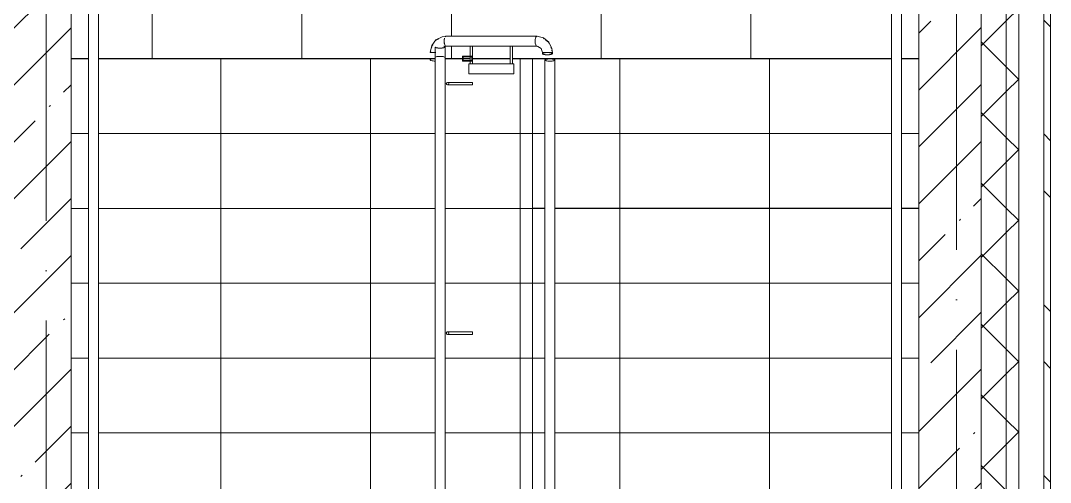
# Model space of a CAD drawing. Header units: millimetres. Extents: x -6467 to 105918, y -7090 to 92481.
# Drawn here: x 97397 to 101527, y 51983 to 53834 of the extents above; entities that cross this region are included whole.
import ezdxf

# ---------------------------------------------------------------- set-up
doc = ezdxf.new("R2010")
doc.units = ezdxf.units.MM
doc.linetypes.add('50_200_ШТРИХ_1Т_ш5_п1_п1_', pattern=[1400, 1000, -200, 0, -200])
for name, color, linetype, lineweight in [('A-WALL', 7, 'Continuous', 5), ('A-WALL-FNSH-1', 7, 'Continuous', 5), ('Ограждение', 7, 'Continuous', 9), ('Ограждение-1', 7, 'Continuous', 20)]:
    doc.layers.add(name, color=color, linetype=linetype, lineweight=lineweight)
for name, color, linetype, lineweight, true_color in [('A-WALL-3', 7, 'Continuous', 5, 0x787878), ('S-STRS-1', 7, 'Continuous', 9, 0xaaaaaa), ('S-STRS-2', 7, 'Continuous', 5, 0xbfbfbf), ('Оси-3', 7, '50_200_ШТРИХ_1Т_ш5_п1_п1_', 9, 0xaaaaaa)]:
    doc.layers.add(name, color=color, linetype=linetype, lineweight=lineweight, true_color=true_color)
pattern_1 = [(45, (0, 0), (-228.0985, 228.0985), []), (45, (228.1, 0), (-228.0985, 228.0985), [403.225, -80.645, 6.706, -73.939])]
pattern_2 = [(45, (0, 0), (-141.42136, 141.42136), []), (135, (0, 0), (-141.42136, -141.42136), [])]
pattern_3 = [(90, (101000, 53681.04), (-600, 4e-14), []), (180, (101000, 53681.04), (7e-14, -600), [])]
pattern_4 = [(270, (97600, 49781.04), (600, 4e-14), []), (0, (97600, 49781.04), (0, 600), [])]

# ---------------------------------------------------------------- blocks, each defined once
blk = doc.blocks.new('О_Кронштейн_Форма Г_Круг_ГОСТ 25901 - О_Кронштейн_Форма Г_Круг_ГОСТ 2590-2006 2-V182-АИ_План этажа Радиаторы_2')
at = {"layer": 'Ограждение'}
for p, q in [((99360, 53726), (99360, 53731)), ((99370, 53729.6), (99370, 53726)), ((99360, 53661), (99360, 53726)), ((99370, 53726), (99370, 53661))]:
    blk.add_line(p, q, dxfattribs=at)
blk = doc.blocks.new('О_Кронштейн_Форма Г_Круг_ГОСТ 25901 - О_Кронштейн_Форма Г_Круг_ГОСТ 2590-2006 2-V183-АИ_План этажа Радиаторы_2')
at = {"layer": 'Ограждение'}
for p, q in [((99200, 53726), (99200, 53731.2)), ((99210, 53729.6), (99210, 53726)), ((99200, 53691), (99200, 53726)), ((99200, 53674), (99200, 53688)), ((99210, 53726), (99210, 53661)), ((99200, 53661), (99200, 53671))]:
    blk.add_line(p, q, dxfattribs=at)
blk = doc.blocks.new('О_Элемент ограждения_Обод_Труба_ГОСТ 1 - О_Элемент ограждения_Обод_Труба_ГОСТ 8645-68 2-V184-АИ_План этажа Радиаторы_2')
at = {"layer": 'Ограждение'}
for p, q in [((-180, 20), (0, 20)), ((-180, -20), (-180, 20)), ((0, 20), (0, -20)), ((0, -20), (-180, -20))]:
    blk.add_line(p, q, dxfattribs=at)
blk = doc.blocks.new('О_Элемент поручня_Маршевый_Труба_ГОСТ 1 - О_Элемент поручня_Маршевый_Труба_ГОСТ 8732-78 2-V185-АИ_План этажа Радиаторы_2')
at = {"layer": 'Ограждение'}
for p, q in [((-371.3, 0), (-6.4, 0)), ((-6.4, -40), (-371.3, -40))]:
    blk.add_line(p, q, dxfattribs=at)
for centre, start_param, end_param in [((-371.3, -20), 2.879793, 3.141593), ((-371.3, -20), 0, 0.224399), ((-371.3, -20), 4.712389, 6.283185), ((-371.3, -20), 3.141593, 3.590392), ((-371.3, -20), 4.039191, 4.712389), ((-6.4, -20), 4.712389, 6.283185), ((-6.4, -20), 3.141593, 3.590392), ((-6.4, -20), 4.039191, 4.185449), ((-6.4, -20), 4.26359, 4.449653), ((-6.4, -20), 4.48799, 4.712389)]:
    blk.add_ellipse(centre, major_axis=(0, 20), ratio=0.322266, start_param=start_param, end_param=end_param, dxfattribs=at)
blk = doc.blocks.new('О_Элемент поручня_Загиб_Труба_ГОСТ 1 - О_Элемент поручня_Загиб_Труба_ГОСТ 8732-78 2-V186-АИ_План этажа Радиаторы_2')
at = {"layer": 'Ограждение'}
for p, q in [((99064.3, 53755.6), (99073.9, 53760.4)), ((99102.6, 53731), (99097.4, 53729)), ((99040, 53706), (99053.5, 53706)), ((99041.5, 53706), (99042, 53708.4)), ((99041.8, 53706), (99041.5, 53706)), ((99053.5, 53706), (99062.5, 53706))]:
    blk.add_line(p, q, dxfattribs=at)
at = {"layer": 'Ограждение', "flags": 128}
for points in [[(99040, 53706), (99046, 53733.9), (99062.9, 53756.3), (99087.3, 53769.1), (99102.6, 53771)], [(99045.7, 53725.3), (99047.5, 53733.6), (99049.9, 53736.8)]]:
    blk.add_lwpolyline(points, dxfattribs=at)
at = {"layer": 'Ограждение'}
blk.add_ellipse((99102.6, 53751), major_axis=(0, 20), ratio=0.322266, start_param=1.570796, end_param=3.141593, dxfattribs=at)
blk = doc.blocks.new('О_Элемент поручня_Загиб_Труба_ГОСТ 1 - О_Элемент поручня_Загиб_Труба_ГОСТ 8732-78 2-V187-АИ_План этажа Радиаторы_2')
at = {"layer": 'Ограждение'}
for p, q in [((99493.9, 53763.3), (99497.3, 53760.5)), ((99523.6, 53727.6), (99525.8, 53723)), ((99490, 53706), (99495, 53706)), ((99491.6, 53706), (99491.5, 53706)), ((99494.7, 53706), (99492.5, 53706)), ((99495, 53706), (99498.9, 53706)), ((99498.9, 53706), (99503.6, 53706)), ((99503.6, 53706), (99529, 53706)), ((99527.6, 53714.7), (99527.9, 53711.7)), ((99529, 53706), (99530, 53706))]:
    blk.add_line(p, q, dxfattribs=at)
at = {"layer": 'Ограждение', "flags": 128}
for points in [[(99467.4, 53771), (99494.2, 53764.8), (99515.8, 53747.3), (99528.2, 53721.9), (99530, 53706)], [(99490, 53706), (99484.9, 53721.9), (99472, 53730.5), (99467.4, 53731)], [(99502.2, 53756.4), (99515, 53745.9), (99517.6, 53740.4)]]:
    blk.add_lwpolyline(points, dxfattribs=at)
at = {"layer": 'Ограждение'}
for start_param, end_param in [(0.523599, 0.737133), (6.021386, 6.283185), (1.570796, 3.141593), (0.833663, 0.987194), (3.141593, 3.403392)]:
    blk.add_ellipse((99467.4, 53751), major_axis=(0, 20), ratio=0.322266, start_param=start_param, end_param=end_param, dxfattribs=at)
blk = doc.blocks.new('О_Элемент поручня_Площадочный_Одноуровневый_ГОСТ 1 - О_Элемент поручня_Площадочный_Одноуровневый_ГОСТ 8732-78 2-V188-АИ_План этажа Радиаторы_2')
at = {"layer": 'Ограждение'}
for p, q in [((4.7, 0), (0, 0)), ((0, 0), (0, -0.7)), ((0, -10), (0, -13.2)), ((0, -37.9), (0, -36)), ((0, -37.9), (0, -36)), ((0, -39.3), (0, -40)), ((0, -40), (4.7, -40))]:
    blk.add_line(p, q, dxfattribs=at)
at = {"layer": 'Ограждение', "flags": 128}
for points in [[(0, -20), (0.1, -15.5), (0.5, -11.3), (1, -7.5), (1.8, -4.4), (2.7, -2), (3.7, -0.5), (4.7, 0)], [(4.7, -40), (3.7, -39.5), (2.7, -38), (1.8, -35.6), (1, -32.5), (0.5, -28.7), (0.1, -24.5), (0, -20)], [(9.1, -20), (9, -15.6), (8.6, -11.4), (8, -7.7), (7.2, -4.8), (6.3, -2.7), (5.2, -1.6), (4.2, -1.6), (3.2, -2.7), (2.2, -4.8), (1.5, -7.7), (0.9, -11.4), (0.5, -15.6), (0.4, -20)], [(0.4, -20), (0.5, -24.4), (0.9, -28.6), (1.5, -32.3), (2.2, -35.2), (3.2, -37.3), (4.2, -38.4), (5.2, -38.4), (6.3, -37.3), (7.2, -35.2), (8, -32.3), (8.6, -28.6), (9, -24.4), (9.1, -20)], [(4.7, 0), (5.8, -0.5), (6.8, -2), (7.7, -4.4), (8.4, -7.5), (9, -11.3), (9.3, -15.5), (9.4, -20)], [(9.4, -20), (9.3, -24.5), (9, -28.7), (8.4, -32.5), (7.7, -35.6), (6.8, -38), (5.8, -39.5), (4.7, -40)]]:
    blk.add_lwpolyline(points, dxfattribs=at)
blk = doc.blocks.new('О_Элемент поручня_Площадочный_Одноуровневый_ГОСТ 1 - О_Элемент поручня_Площадочный_Одноуровневый_ГОСТ 8732-78 2-V189-АИ_План этажа Радиаторы_2')
at = {"layer": 'Ограждение'}
for p, q in [((9.4, 0), (4.7, 0)), ((9.4, -2), (9.4, 0)), ((9.4, -19.6), (9.4, 0)), ((9.4, -1.5), (9.4, -2.1))]:
    blk.add_line(p, q, dxfattribs=at)
at = {"layer": 'Ограждение', "flags": 128}
for points in [[(4.7, 0), (3.7, -0.5), (2.7, -2), (1.8, -4.4), (1, -7.5), (0.5, -11.3), (0.1, -15.5), (0, -19.6)], [(3.2, -2.7), (4.2, -1.6), (5.2, -1.6), (6.3, -2.7)], [(6.8, -2), (5.8, -0.5), (4.7, 0)]]:
    blk.add_lwpolyline(points, dxfattribs=at)
blk = doc.blocks.new('О_Элемент поручня_выступ_Загиб слева_Труба_ГОСТ 8732-78 - О_Элемент поручня_выступ_Загиб слева_Труба_ГОСТ 8732-78-V222-АИ_План этажа Радиаторы_2')
at = {"layer": 'Ограждение'}
for p, q in [((-4262.5, 0), (-4304.7, 0)), ((-4304.7, -40), (-4262.5, -40))]:
    blk.add_line(p, q, dxfattribs=at)
at = {"layer": 'Ограждение', "flags": 128}
for points in [[(-4307.7, -4.4), (-4306.8, -2), (-4305.8, -0.5), (-4304.7, 0)], [(-4303.2, -2.7), (-4304.2, -1.6), (-4305.2, -1.6), (-4306.3, -2.7), (-4307.2, -4.8)], [(-4304.7, 0), (-4303.7, -0.5), (-4302.7, -2), (-4301.8, -4.4), (-4301, -7.5), (-4300.5, -11.3), (-4300.1, -15.5), (-4300, -20)], [(-4304.2, -38.4), (-4303.2, -37.3), (-4303.1, -37.1)], [(-4300, -20), (-4300.1, -24.5), (-4300.5, -28.7), (-4301, -32.5), (-4301.8, -35.6), (-4302.7, -38), (-4303.7, -39.5)], [(-4300.4, -20), (-4300.5, -15.6), (-4300.9, -11.4), (-4301.5, -7.7), (-4302.2, -4.8)], [(-4302.2, -35.2), (-4301.5, -32.3), (-4300.9, -28.6), (-4300.5, -24.4), (-4300.4, -20)]]:
    blk.add_lwpolyline(points, dxfattribs=at)
blk = doc.blocks.new('О_Элемент поручня_Маршевый_Труба_ГОСТ 8732-78 - О_Элемент поручня_Маршевый_Труба_ГОСТ 8732-78-V191-АИ_План этажа Радиаторы_2')
at = {"layer": 'Ограждение'}
for p, q in [((-13.2, 40), (-3902.6, 40)), ((-3902.6, 0), (-13.2, 0))]:
    blk.add_line(p, q, dxfattribs=at)
at = {"layer": 'Ограждение', "flags": 128}
for points in [[(-3907.3, 20), (-3907.2, 24.5), (-3906.9, 28.7), (-3906.3, 32.5), (-3905.6, 35.6), (-3904.7, 38), (-3903.7, 39.5), (-3902.6, 40)], [(-3902.6, 0), (-3903.7, 0.5), (-3904.7, 2), (-3905.6, 4.4), (-3906.3, 7.5), (-3906.9, 11.3), (-3907.2, 15.5), (-3907.3, 20)], [(-3901.1, 37.3), (-3902.1, 38.4), (-3903.1, 38.4), (-3904.2, 37.3), (-3905.1, 35.2), (-3905.9, 32.3), (-3906.5, 28.6), (-3906.9, 24.4), (-3907, 20)], [(-3907, 20), (-3906.9, 15.6), (-3906.5, 11.4), (-3905.9, 7.7), (-3905.1, 4.8), (-3904.2, 2.7), (-3903.1, 1.6), (-3902.1, 1.6), (-3901.1, 2.7)], [(-3902.6, 40), (-3901.6, 39.5), (-3900.6, 38), (-3899.7, 35.6), (-3898.9, 32.5), (-3898.4, 28.7), (-3898, 24.5), (-3897.9, 20)], [(-3897.9, 20), (-3898, 15.5), (-3898.4, 11.3), (-3898.9, 7.5), (-3899.7, 4.4), (-3900.6, 2), (-3901.6, 0.5), (-3902.6, 0)], [(-3898.2, 20), (-3898.4, 24.4), (-3898.7, 28.6), (-3899.3, 32.3), (-3900.1, 35.2)], [(-3900.1, 4.8), (-3899.3, 7.7), (-3898.7, 11.4), (-3898.4, 15.6), (-3898.2, 20)], [(-8.4, 20), (-8.6, 24.5), (-8.9, 28.7), (-9.5, 32.5), (-10.2, 35.6), (-11.1, 38), (-12.1, 39.5), (-13.2, 40)], [(-13.2, 0), (-12.1, 0.5), (-11.1, 2), (-10.2, 4.4), (-9.5, 7.5), (-8.9, 11.3), (-8.6, 15.5), (-8.4, 20)]]:
    blk.add_lwpolyline(points, dxfattribs=at)
blk = doc.blocks.new('О_Элемент ограждения_Обод_Труба_ГОСТ 8645-68 - О_Элемент ограждения_Обод_Труба_ГОСТ 8645-68-26169631-АИ_План этажа Радиаторы_2')
at = {"layer": 'Ограждение-1'}
for p, q in [((0, 20), (-20, 20)), ((-20, 20), (-20, -20)), ((-17, 17), (-3, 17)), ((-17, -17), (-17, 17)), ((-3, 17), (-3, -17)), ((0, -20), (0, 20)), ((-20, -20), (0, -20)), ((-3, -17), (-17, -17))]:
    blk.add_line(p, q, dxfattribs=at)
blk = doc.blocks.new('О_Кронштейн_Форма Г_Круг_ГОСТ 2590-2006 - О_Кронштейн_Форма Г_Круг_ГОСТ 2590-2006-18969516-АИ_План этажа Радиаторы_2')
at = {"layer": 'Ограждение'}
for p, q in [((21685.8, 45871), (21685.8, 45946)), ((21695.8, 45946), (21695.8, 45871)), ((21685.8, 45871), (21690.8, 45871)), ((21690.8, 45871), (21695.8, 45871))]:
    blk.add_line(p, q, dxfattribs=at)
at = {"layer": 'Ограждение', "flags": 128}
for points in [[(21685.8, 45946), (21685.8, 45962.4), (21685.8, 45970.8), (21685.8, 45971)], [(21695.8, 45971), (21695.8, 45964.9), (21695.8, 45949.6), (21695.8, 45946)]]:
    blk.add_lwpolyline(points, dxfattribs=at)
at = {"layer": 'Ограждение'}
for start, end in [(90, 270), (270, 90)]:
    blk.add_arc((21690.8, 45971), 5, start, end, dxfattribs=at)
blk = doc.blocks.new('О_Элемент поручня_Маршевый_Труба_ГОСТ 8732-78 - О_Элемент поручня_Маршевый_Труба_ГОСТ 8732-78-V224-АИ_План этажа Радиаторы_2')
at = {"layer": 'Ограждение'}
for p, q in [((-3017.9, 40), (-3902.6, 40)), ((-3899.9, 34.4), (-3900.1, 35.2)), ((-3900.1, 4.8), (-3899.9, 5.6)), ((-13.2, 40), (-1798.7, 40)), ((-3902.6, 0), (-3017.9, 0)), ((-1780, 0), (-13.2, 0))]:
    blk.add_line(p, q, dxfattribs=at)
at = {"layer": 'Ограждение', "flags": 128}
for points in [[(-3907.3, 20), (-3907.2, 24.5), (-3906.9, 28.7), (-3906.3, 32.5), (-3905.6, 35.6), (-3904.7, 38), (-3903.7, 39.5), (-3902.6, 40)], [(-3902.6, 0), (-3903.7, 0.5), (-3904.7, 2), (-3905.6, 4.4), (-3906.3, 7.5), (-3906.9, 11.3), (-3907.2, 15.5), (-3907.3, 20)], [(-3901, 37.1), (-3901.1, 37.3), (-3902.1, 38.4), (-3903.1, 38.4), (-3904.2, 37.3), (-3905.1, 35.2), (-3905.9, 32.3), (-3906.5, 28.6), (-3906.9, 24.4), (-3907, 20)], [(-3907, 20), (-3906.9, 15.6), (-3906.5, 11.4), (-3905.9, 7.7), (-3905.1, 4.8), (-3904.2, 2.7), (-3903.1, 1.6), (-3902.1, 1.6), (-3901.1, 2.7)], [(-3902.6, 40), (-3901.6, 39.5), (-3900.6, 38), (-3899.7, 35.6), (-3898.9, 32.5), (-3898.4, 28.7), (-3898, 24.5), (-3897.9, 20)], [(-3897.9, 20), (-3898, 15.5), (-3898.4, 11.3), (-3898.9, 7.5), (-3899.7, 4.4), (-3900.6, 2), (-3901.6, 0.5), (-3902.6, 0)], [(-3898.2, 20), (-3898.4, 24.4), (-3898.7, 28.6), (-3899.3, 32.3)], [(-3899.3, 7.7), (-3898.7, 11.4), (-3898.4, 15.6), (-3898.2, 20)], [(-8.4, 20), (-8.6, 24.5), (-8.9, 28.7), (-9.5, 32.5), (-10.2, 35.6), (-11.1, 38), (-12.1, 39.5), (-13.2, 40)], [(-13.2, 0), (-12.1, 0.5), (-11.1, 2), (-10.2, 4.4), (-9.5, 7.5), (-8.9, 11.3), (-8.6, 15.5), (-8.4, 20)]]:
    blk.add_lwpolyline(points, dxfattribs=at)
blk = doc.blocks.new('О_Кронштейн_Форма Г_Круг_ГОСТ 2590-2006 - О_Кронштейн_Форма Г_Круг_ГОСТ 2590-2006-V142-АИ_План этажа Радиаторы_2')
at = {"layer": 'Ограждение'}
for p, q in [((17905.8, 45871), (17905.8, 45946)), ((17915.8, 45946), (17915.8, 45871)), ((17905.8, 45871), (17906, 45871)), ((17915.6, 45871), (17915.8, 45871))]:
    blk.add_line(p, q, dxfattribs=at)
at = {"layer": 'Ограждение', "flags": 128}
for points in [[(17905.8, 45946), (17905.8, 45962.4), (17905.8, 45970.8), (17905.8, 45971)], [(17915.8, 45971), (17915.8, 45964.9), (17915.8, 45949.6), (17915.8, 45946)]]:
    blk.add_lwpolyline(points, dxfattribs=at)
at = {"layer": 'Ограждение'}
for start, end in [(150, 195), (225, 240), (285, 45)]:
    blk.add_arc((17910.8, 45971), 5, start, end, dxfattribs=at)
blk = doc.blocks.new('О_Элемент поручня_Пристенный_Двухуровневый_Труба_ГОСТ 87321 - О_Элемент поручня_Пристенный_Двухуровневый_Труба_ГОСТ 8732-78 2-20512541-АИ_План этажа Радиаторы_2')
at = {"layer": 'Ограждение'}
for p, q in [((280, 40), (-4640, 40)), ((-4640, 0), (280, 0))]:
    blk.add_line(p, q, dxfattribs=at)
for centre, start, end in [((-4640, 20), 90, 270), ((280, 20), 270, 90)]:
    blk.add_arc(centre, 20, start, end, dxfattribs=at)
blk = doc.blocks.new('О_Элемент поручня_Пристенный_Двухуровневый_Труба_ГОСТ 87321 - О_Элемент поручня_Пристенный_Двухуровневый_Труба_ГОСТ 8732-78 2-V351-АИ_План этажа Радиаторы_2')
at = {"layer": 'Ограждение'}
for p, q in [((280, 40), (-4480, 40)), ((-4480, 0), (280, 0))]:
    blk.add_line(p, q, dxfattribs=at)
for centre, start, end in [((-4480, 20), 90, 270), ((280, 20), 270, 90)]:
    blk.add_arc(centre, 20, start, end, dxfattribs=at)

msp = doc.modelspace()

# ---------------------------------------------------------------- hatches: boundary and pattern name
at = {"layer": 'A-WALL'}
h = msp.add_hatch(dxfattribs=at)
h.set_pattern_fill('FP_125', color=256, style=0, pattern_type=2)
h.set_pattern_definition(pattern_2)
h.paths.add_polyline_path([(101400, 47071), (101400, 47571), (101350, 47571), (101350, 47071)])
h.paths.add_polyline_path([(101400, 48421), (101400, 55971), (101350, 55971), (101350, 48421)])
h.paths.add_polyline_path([(101400, 69621), (101400, 70921), (101350, 70921), (101350, 69621)])
h.paths.add_polyline_path([(101400, 72621), (101400, 73921), (101350, 73921), (101350, 72621)])
h.paths.add_polyline_path([(101350, 75621), (101400, 75621), (101400, 76921), (101350, 76921), (101350, 75712.5)])
h.paths.add_polyline_path([(101400, 78621), (101400, 79821), (101350, 79821), (101350, 78621)])
h.paths.add_polyline_path([(101400, 81521), (101400, 85780.7), (101350, 85780.7), (101350, 81521)])
h = msp.add_hatch(dxfattribs=at)
h.set_pattern_fill('FP_125', color=256, style=0, pattern_type=2)
h.set_pattern_definition(pattern_2)
h.paths.add_polyline_path([(101350, 47071), (101350, 47571), (101250, 47571), (101250, 47071)])
h.paths.add_polyline_path([(101350, 48421), (101350, 55971), (101250, 55971), (101250, 48421)])
h.paths.add_polyline_path([(101350, 69621), (101350, 70921), (101250, 70921), (101250, 69621)])
h.paths.add_polyline_path([(101350, 72621), (101350, 73921), (101250, 73921), (101250, 72621)])
h.paths.add_polyline_path([(101350, 75621), (101350, 76921), (101250, 76921), (101250, 75621)])
h.paths.add_polyline_path([(101250, 78621), (101350, 78621), (101350, 79821), (101250, 79821), (101250, 79081)])
h.paths.add_polyline_path([(101250, 81521), (101350, 81521), (101350, 85680.7), (101250, 85680.7), (101250, 81530.7)])
h = msp.add_hatch(dxfattribs=at)
h.set_pattern_fill('FP_1', color=256, style=0, pattern_type=2)
h.set_pattern_definition(pattern_1)
h.paths.add_polyline_path([(97600, 47081), (97600, 47296), (97350, 47296), (97350, 47081)])
h.paths.add_polyline_path([(97600, 48946), (97600, 55181), (97350, 55181), (97350, 48946), (97505.3, 48946)])
h = msp.add_hatch(dxfattribs=at)
h.set_pattern_fill('FP_1', color=256, style=0, pattern_type=2)
h.set_pattern_definition(pattern_1)
h.paths.add_polyline_path([(101250, 46831), (101250, 47521), (101000, 47521), (101000, 46831)])
h.paths.add_polyline_path([(101250, 48521), (101250, 55181), (101000, 55181), (101000, 48521)])
at = {"layer": 'A-WALL-3'}
h = msp.add_hatch(dxfattribs=at)
h.set_pattern_fill('FP_124', color=256, style=0, pattern_type=2)
h.set_pattern_definition([(135, (0, 0), (-342.1478, -342.1478), []), (135, (228.1, 0), (-342.1478, -342.1478), [])])
h.paths.add_polyline_path([(101527, 47071), (101527, 47571), (101500, 47571), (101500, 47071)])
h.paths.add_polyline_path([(101527, 48421), (101527, 55971), (101500, 55971), (101500, 48421)])
h.paths.add_polyline_path([(101500, 69621), (101527, 69621), (101527, 70921), (101500, 70921), (101500, 70081)])
h.paths.add_polyline_path([(101500, 72621), (101527, 72621), (101527, 73921), (101500, 73921), (101500, 72896.7)])
h.paths.add_polyline_path([(101527, 75621), (101527, 76921), (101500, 76921), (101500, 75621)])
h.paths.add_polyline_path([(101527, 78621), (101527, 79821), (101500, 79821), (101500, 78621)])
h.paths.add_polyline_path([(101500, 81521), (101527, 81521), (101527, 85930.7), (101500, 85930.7), (101500, 81695.9)])
at = {"layer": 'S-STRS-2'}
h = msp.add_hatch(dxfattribs=at)
h.set_pattern_fill('FP_144', color=256, style=0, pattern_type=2)
h.set_pattern_definition([(270, (98525, 53681.04), (600, 4e-14), []), (0, (98525, 53681.04), (0, 600), [])])
h.paths.add_polyline_path([(97600, 53681), (97670, 53681), (97670.7, 54043.7), (97680, 54055.9), (97695.2, 54057.9), (97704.1, 54052.7), (97710, 54038.5), (97710, 53681), (99059.6, 53681), (99057.9, 53706), (99041.5, 53706), (99047, 53734.4), (99056.5, 53748), (99062.5, 53753.4), (99096.9, 53769.8), (99108.5, 53771), (99475.1, 53768.9), (99491.6, 53764.2), (99510.9, 53749.3), (99525, 53724), (99529, 53706), (99523.1, 53706), (99523.1, 53698.3), (99510, 53697), (99495, 53699.4), (99494.7, 53706), (99492.5, 53706), (99486.5, 53722.1), (99473, 53733.7), (99472.6, 53731.5), (99465.8, 53731), (99097.6, 53728.9), (99099.6, 53728), (99099.6, 53681), (99169.6, 53681), (99169.6, 53691), (99200.2, 53691), (99201.5, 53726), (99209.8, 53726), (99209.8, 53681), (99360.2, 53681), (99361.5, 53726), (99369.8, 53726), (99369.8, 53681), (100890, 53681), (100890.7, 54366.3), (100900, 54378.4), (100917.8, 54378.4), (100927.3, 54371.1), (100930, 54361.1), (100930, 53681), (101000, 53681), (101000, 54921), (100750, 54921), (100750, 55181), (97600, 55181), (97600, 53860.2)])
h.paths.add_polyline_path([(99200.2, 53681), (99200.2, 53688), (99172.6, 53688), (99172.6, 53681), (99199.6, 53681)])
h.paths.add_polyline_path([(99530, 53706), (99528.2, 53721.6), (99529, 53714.7)])
h.paths.add_polyline_path([(100827.3, 54981), (101000, 54981), (101000, 55181), (100810, 55181), (100810, 54981)])
h = msp.add_hatch(dxfattribs=at)
h.set_pattern_fill('FP_143', color=256, style=0, pattern_type=2)
h.set_pattern_definition(pattern_4)
h.paths.add_polyline_path([(98751.1, 53381), (99059.6, 53381), (99059.6, 53671.6), (99044.3, 53673.4), (99044.3, 53681), (97710, 53681), (97710, 53381), (98335.8, 53381)])
h.paths.add_polyline_path([(99450, 53381), (99450, 53681), (99369.8, 53681), (99369.8, 53661), (99375, 53661), (99373.9, 53621), (99195, 53621), (99195, 53661), (99200.2, 53661), (99200.2, 53671), (99169.6, 53671), (99169.6, 53681), (99099.6, 53681), (99099.6, 53381), (99166.3, 53381)])
h.paths.add_polyline_path([(97600, 53381), (97670, 53381), (97670, 53681), (97600, 53681)])
h.paths.add_polyline_path([(99119.3, 53576.1), (99123.3, 53585.4), (99125.5, 53583.5), (99125.5, 53577.1), (99119.7, 53576.1)])
h.paths.add_polyline_path([(99195, 53576.2), (99134.6, 53577.5), (99134.6, 53585.9), (99209.6, 53584.6), (99209.6, 53576.2)])
h.paths.add_polyline_path([(99110.9, 53576.2), (99104.6, 53581), (99106.8, 53584.3), (99113.6, 53579.7), (99111.1, 53576.5)])
h.paths.add_polyline_path([(99209.8, 53661), (99360.2, 53661), (99360.2, 53681), (99209.8, 53681), (99209.8, 53669.7)])
h.paths.add_polyline_path([(99195, 53674), (99200.2, 53674), (99199.6, 53681), (99172.6, 53681), (99172.6, 53674), (99186.6, 53674)])
h = msp.add_hatch(dxfattribs=at)
h.set_pattern_fill('FP_145', color=256, style=0, pattern_type=2)
h.set_pattern_definition(pattern_3)
h.paths.add_polyline_path([(99450, 53381), (99500, 53381), (99502, 53676.6), (99507.7, 53679), (99524.5, 53680), (99538, 53676.6), (99540, 53671.5), (99540, 53381), (100890, 53381), (100890, 53681), (99450, 53679.6), (99450, 53538.7)])
h.paths.add_polyline_path([(100930, 53381), (101000, 53381), (101000, 53681), (100930, 53681)])
h = msp.add_hatch(dxfattribs=at)
h.set_pattern_fill('FP_143', color=256, style=0, pattern_type=2)
h.set_pattern_definition(pattern_4)
h.paths.add_polyline_path([(97600, 53081), (97670, 53081), (97670, 53381), (97600, 53381), (97600, 53186.7)])
h.paths.add_polyline_path([(99166.3, 53081), (99450, 53081), (99450, 53381), (99099.6, 53381), (99099.6, 53081)])
h.paths.add_polyline_path([(97710, 53081), (99059.6, 53081), (99059.6, 53381), (97710, 53381), (97710, 53186.7)])
h = msp.add_hatch(dxfattribs=at)
h.set_pattern_fill('FP_145', color=256, style=0, pattern_type=2)
h.set_pattern_definition(pattern_3)
h.paths.add_polyline_path([(99450, 53081), (99500, 53081), (99500, 53381), (99450, 53381), (99450, 53186.7)])
h.paths.add_polyline_path([(100930, 53081), (101000, 53081), (101000, 53381), (100930, 53381), (100930, 53186.7)])
h.paths.add_polyline_path([(100890, 53081), (100890, 53381), (99540, 53381), (99540, 53081), (100827.3, 53081)])
h = msp.add_hatch(dxfattribs=at)
h.set_pattern_fill('FP_143', color=256, style=0, pattern_type=2)
h.set_pattern_definition(pattern_4)
h.paths.add_polyline_path([(97670, 52781), (97670, 53081), (97600, 53081), (97600, 52781)])
h.paths.add_polyline_path([(97710, 52781), (99059.6, 52781), (99059.6, 53081), (97710, 53081)])
h.paths.add_polyline_path([(99166.3, 52781), (99450, 52781), (99450, 53081), (99099.6, 53081), (99099.6, 52781)])
h = msp.add_hatch(dxfattribs=at)
h.set_pattern_fill('FP_145', color=256, style=0, pattern_type=2)
h.set_pattern_definition(pattern_3)
h.paths.add_polyline_path([(99450, 52781), (99500, 52781), (99500, 53081), (99450, 53081), (99450, 52834.7)])
h.paths.add_polyline_path([(99540, 52781), (100890, 52781), (100890, 53081), (99540, 53081), (99540, 52834.7)])
h.paths.add_polyline_path([(100930, 52781), (101000, 52781), (101000, 53081), (100930, 53081)])
h = msp.add_hatch(dxfattribs=at)
h.set_pattern_fill('FP_143', color=256, style=0, pattern_type=2)
h.set_pattern_definition(pattern_4)
h.paths.add_polyline_path([(99450, 52481), (99450, 52781), (99099.6, 52781), (99099.6, 52481), (99166.3, 52481)])
h.paths.add_polyline_path([(97600, 52481), (97670, 52481), (97670, 52781), (97600, 52781)])
h.paths.add_polyline_path([(98968.2, 52481), (99059.6, 52482.8), (99059.6, 52781), (97710, 52781), (97710, 52481), (98952.8, 52481)])
h.paths.add_polyline_path([(99119.3, 52576.1), (99123.3, 52585.4), (99125.5, 52583.5), (99125.5, 52577.1), (99119.7, 52576.1)])
h.paths.add_polyline_path([(99134.6, 52576.2), (99134.6, 52585.9), (99209.6, 52584.6), (99209.6, 52576.2), (99166.3, 52576.2)])
h.paths.add_polyline_path([(99110.9, 52576.2), (99104.6, 52581), (99106.8, 52584.3), (99113.6, 52579.7), (99111.1, 52576.5)])
h = msp.add_hatch(dxfattribs=at)
h.set_pattern_fill('FP_145', color=256, style=0, pattern_type=2)
h.set_pattern_definition(pattern_3)
h.paths.add_polyline_path([(99450, 52481), (99500, 52482.8), (99500, 52781), (99450, 52781), (99450, 52482.8)])
h.paths.add_polyline_path([(99540, 52481), (100890, 52481), (100890, 52781), (99540, 52781), (99540, 52482.8)])
h.paths.add_polyline_path([(100930, 52481), (101000, 52481), (101000, 52781), (100930, 52781)])
h = msp.add_hatch(dxfattribs=at)
h.set_pattern_fill('FP_143', color=256, style=0, pattern_type=2)
h.set_pattern_definition(pattern_4)
h.paths.add_polyline_path([(97670, 52181), (97670, 52481), (97600, 52481), (97600, 52181)])
h.paths.add_polyline_path([(97710, 52181), (99059.6, 52181), (99059.6, 52481), (97710, 52481)])
h.paths.add_polyline_path([(99099.6, 52181), (99450, 52181), (99450, 52481), (99099.6, 52481)])
h = msp.add_hatch(dxfattribs=at)
h.set_pattern_fill('FP_145', color=256, style=0, pattern_type=2)
h.set_pattern_definition(pattern_3)
h.paths.add_polyline_path([(100827.3, 52181), (100890, 52181), (100890, 52481), (99540, 52481), (99540, 52181), (99996.8, 52181)])
h.paths.add_polyline_path([(101000, 52181), (101000, 52481), (100930, 52481), (100930, 52181)])
h.paths.add_polyline_path([(99450, 52181), (99500, 52181), (99500, 52481), (99450, 52481)])
h = msp.add_hatch(dxfattribs=at)
h.set_pattern_fill('FP_143', color=256, style=0, pattern_type=2)
h.set_pattern_definition(pattern_4)
h.paths.add_polyline_path([(99150, 51881), (99450, 51881), (99450, 52181), (99099.6, 52181), (99099.6, 51918.9), (99150, 51942.4)])
h.paths.add_polyline_path([(98751.1, 51881), (99018.4, 51881), (99059.6, 51900.3), (99059.6, 52181), (97710, 52181), (97710, 51881), (98335.8, 51881)])
h.paths.add_polyline_path([(97600, 51881), (97670, 51881), (97670, 52181), (97600, 52181)])
h = msp.add_hatch(dxfattribs=at)
h.set_pattern_fill('FP_145', color=256, style=0, pattern_type=2)
h.set_pattern_definition(pattern_3)
h.paths.add_polyline_path([(99450, 51881), (99500, 51881), (99500, 52181), (99450, 52181), (99450, 52130.8)])
h.paths.add_polyline_path([(99540, 51881), (100890, 51881), (100890, 52181), (99540, 52181), (99540, 52130.8)])
h.paths.add_polyline_path([(100930, 51881), (101000, 51881), (101000, 52181), (100930, 52181)])

# ---------------------------------------------------------------- linework, layer by layer
at = {"layer": 'A-WALL'}
for p, q in [((101350, 48421), (101350, 55971)), ((101400, 48421), (101400, 55971)), ((101500, 48421), (101500, 55971)), ((97600, 48951), (97600, 55181)), ((101000, 55181), (101000, 48521)), ((101250, 48521), (101250, 55181))]:
    msp.add_line(p, q, dxfattribs=at)
at = {"layer": 'A-WALL-FNSH-1'}
for p, q in [((101527, 48421), (101527, 55971)), ((101250, 55181), (101250, 48421))]:
    msp.add_line(p, q, dxfattribs=at)
at = {"layer": 'S-STRS-1'}
for p, q in [((97600, 53681), (97670, 53681)), ((97600, 53681), (97670, 53681)), ((97710, 53681), (99042.6, 53681)), ((97710, 53681), (99042.6, 53681)), ((99099.6, 53681), (99169.6, 53681)), ((99099.6, 53681), (99169.6, 53681)), ((99172.6, 53681), (99200.9, 53681)), ((99172.6, 53681), (99200.9, 53681)), ((99209.6, 53681), (99360.9, 53681)), ((99209.6, 53681), (99360.9, 53681)), ((99369.3, 53681), (99450, 53681)), ((99369.3, 53681), (99450, 53681)), ((100890, 53681), (99450, 53681)), ((99450, 53681), (99450, 53381)), ((100890, 53681), (99450, 53681)), ((101000, 53681), (100930, 53681)), ((101000, 53681), (100930, 53681)), ((97600, 53381), (97670, 53381)), ((97600, 53381), (97670, 53381)), ((97710, 53381), (99060.1, 53381)), ((97710, 53381), (99060.1, 53381)), ((99099.1, 53381), (99450, 53381)), ((99099.1, 53381), (99450, 53381)), ((99450, 53381), (99450, 53081)), ((99500.6, 53381), (99450, 53381)), ((99500.6, 53381), (99450, 53381)), ((100890, 53381), (99539.4, 53381)), ((100890, 53381), (99539.4, 53381)), ((101000, 53381), (100930, 53381)), ((101000, 53381), (100930, 53381)), ((97600, 53081), (97670, 53081)), ((97600, 53081), (97670, 53081)), ((97710, 53081), (99060.1, 53081)), ((97710, 53081), (99060.1, 53081)), ((99099.1, 53081), (99450, 53081)), ((99099.1, 53081), (99450, 53081)), ((99450, 53081), (99450, 52781)), ((99500.7, 53081), (99450, 53081)), ((99500.7, 53081), (99450, 53081)), ((100890, 53081), (99539.3, 53081)), ((100890, 53081), (99539.3, 53081)), ((101000, 53081), (100930, 53081)), ((101000, 53081), (100930, 53081)), ((97600, 52781), (97670, 52781)), ((97600, 52781), (97670, 52781)), ((97710, 52781), (99060.1, 52781)), ((97710, 52781), (99060.1, 52781)), ((99099.1, 52781), (99450, 52781)), ((99099.1, 52781), (99450, 52781)), ((99450, 52781), (99450, 52481)), ((99500.8, 52781), (99450, 52781)), ((99500.8, 52781), (99450, 52781)), ((100890, 52781), (99539.2, 52781)), ((100890, 52781), (99539.2, 52781)), ((101000, 52781), (100930, 52781)), ((101000, 52781), (100930, 52781)), ((97600, 52481), (97670, 52481)), ((97600, 52481), (97670, 52481)), ((97710, 52481), (99060.1, 52481)), ((97710, 52481), (99060.1, 52481)), ((99099.1, 52481), (99450, 52481)), ((99099.1, 52481), (99450, 52481)), ((99450, 52481), (99450, 52181)), ((99501, 52481), (99450, 52481)), ((99501, 52481), (99450, 52481)), ((100890, 52481), (99539, 52481)), ((100890, 52481), (99539, 52481)), ((101000, 52481), (100930, 52481)), ((101000, 52481), (100930, 52481)), ((97600, 52181), (97670, 52181)), ((97600, 52181), (97670, 52181)), ((97710, 52181), (99060.1, 52181)), ((97710, 52181), (99060.1, 52181)), ((99099.1, 52181), (99450, 52181)), ((99099.1, 52181), (99450, 52181)), ((99450, 52181), (99450, 51881)), ((99500.5, 52181), (99450, 52181)), ((99500.5, 52181), (99450, 52181)), ((100890, 52181), (99539.5, 52181)), ((100890, 52181), (99539.5, 52181)), ((101000, 52181), (100930, 52181)), ((101000, 52181), (100930, 52181))]:
    msp.add_line(p, q, dxfattribs=at)
at = {"layer": 'Оси-3'}
for p, q in [((97500, 47431), (97500, 91281)), ((101150, -5889.7), (101150, 91281))]:
    msp.add_line(p, q, dxfattribs=at)

# ---------------------------------------------------------------- block references
at = {"layer": 'Ограждение'}
for name, p, rotation in [('О_Элемент поручня_Пристенный_Двухуровневый_Труба_ГОСТ 87321 - О_Элемент поручня_Пристенный_Двухуровневый_Труба_ГОСТ 8732-78 2-20512541-АИ_План этажа Радиаторы_2', (100930, 54081.1), 89.99999999999987), ('О_Элемент поручня_Пристенный_Двухуровневый_Труба_ГОСТ 87321 - О_Элемент поручня_Пристенный_Двухуровневый_Труба_ГОСТ 8732-78 2-V351-АИ_План этажа Радиаторы_2', (97670, 49501.4), 269.9999999999999), ('О_Элемент поручня_Маршевый_Труба_ГОСТ 1 - О_Элемент поручня_Маршевый_Труба_ГОСТ 8732-78 2-V185-АИ_План этажа Радиаторы_2', (99096.1, 53731), 180), ('О_Элемент поручня_выступ_Загиб слева_Труба_ГОСТ 8732-78 - О_Элемент поручня_выступ_Загиб слева_Труба_ГОСТ 8732-78-V222-АИ_План этажа Радиаторы_2', (99099.6, 49423.3), 269.9999999999998), ('О_Элемент поручня_Маршевый_Труба_ГОСТ 8732-78 - О_Элемент поручня_Маршевый_Труба_ГОСТ 8732-78-V224-АИ_План этажа Радиаторы_2', (99099.6, 53698.9), 89.99999999999925), ('О_Элемент ограждения_Обод_Труба_ГОСТ 8645-68 - О_Элемент ограждения_Обод_Труба_ГОСТ 8645-68-26169631-АИ_План этажа Радиаторы_2', (99189.6, 53691), 89.99999999999925), ('О_Элемент поручня_Площадочный_Одноуровневый_ГОСТ 1 - О_Элемент поручня_Площадочный_Одноуровневый_ГОСТ 8732-78 2-V188-АИ_План этажа Радиаторы_2', (99530, 53706), 270.0000000000003), ('О_Элемент поручня_Площадочный_Одноуровневый_ГОСТ 1 - О_Элемент поручня_Площадочный_Одноуровневый_ГОСТ 8732-78 2-V189-АИ_План этажа Радиаторы_2', (99040, 53671.6), 90.0000000000005), ('О_Элемент ограждения_Обод_Труба_ГОСТ 1 - О_Элемент ограждения_Обод_Труба_ГОСТ 8645-68 2-V184-АИ_План этажа Радиаторы_2', (99195, 53641), 180), ('О_Элемент поручня_Маршевый_Труба_ГОСТ 8732-78 - О_Элемент поручня_Маршевый_Труба_ГОСТ 8732-78-V191-АИ_План этажа Радиаторы_2', (99500, 49773.2), 269.9999999999994), ('О_Кронштейн_Форма Г_Круг_ГОСТ 2590-2006 - О_Кронштейн_Форма Г_Круг_ГОСТ 2590-2006-18969516-АИ_План этажа Радиаторы_2', (145080.6, 31890.3), 89.99999999999962), ('О_Кронштейн_Форма Г_Круг_ГОСТ 2590-2006 - О_Кронштейн_Форма Г_Круг_ГОСТ 2590-2006-18969516-АИ_План этажа Радиаторы_2', (145080.6, 30890.3), 89.99999999999962), ('О_Кронштейн_Форма Г_Круг_ГОСТ 2590-2006 - О_Кронштейн_Форма Г_Круг_ГОСТ 2590-2006-V142-АИ_План этажа Радиаторы_2', (145080.6, 34670.3), 89.99999999999962)]:
    msp.add_blockref(name, p, dxfattribs=dict(at, rotation=rotation))
for name in ['О_Элемент поручня_Загиб_Труба_ГОСТ 1 - О_Элемент поручня_Загиб_Труба_ГОСТ 8732-78 2-V186-АИ_План этажа Радиаторы_2', 'О_Элемент поручня_Загиб_Труба_ГОСТ 1 - О_Элемент поручня_Загиб_Труба_ГОСТ 8732-78 2-V187-АИ_План этажа Радиаторы_2', 'О_Кронштейн_Форма Г_Круг_ГОСТ 25901 - О_Кронштейн_Форма Г_Круг_ГОСТ 2590-2006 2-V183-АИ_План этажа Радиаторы_2', 'О_Кронштейн_Форма Г_Круг_ГОСТ 25901 - О_Кронштейн_Форма Г_Круг_ГОСТ 2590-2006 2-V182-АИ_План этажа Радиаторы_2']:
    msp.add_blockref(name, (0, 0), dxfattribs=at)

doc.saveas('drawing.dxf')
